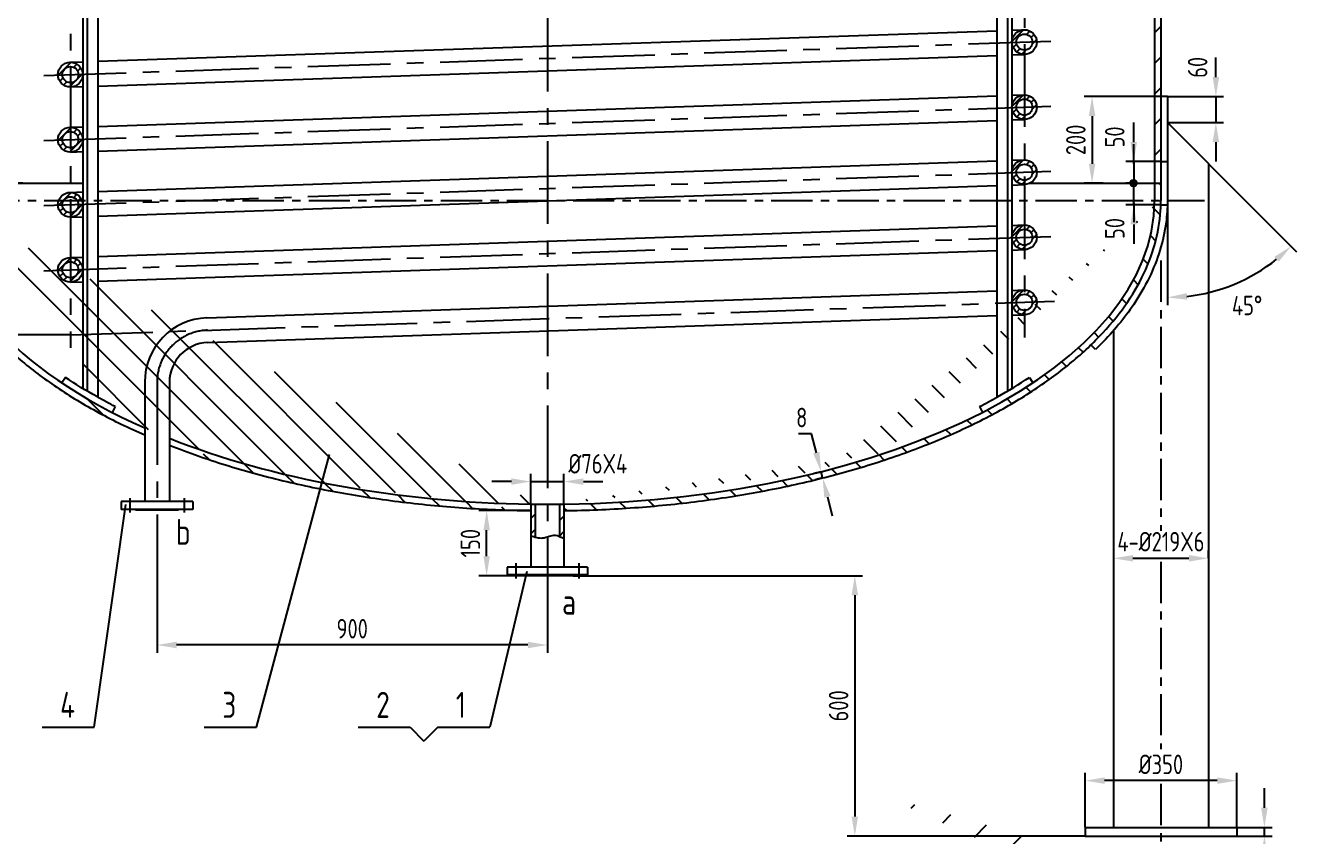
# Model space of a CAD drawing. Extents: x 104028 to 129789, y -4623 to 7992.
# Drawn here: x 113071 to 116049, y 967 to 2836 of the extents above; entities that cross this region are included whole.
import ezdxf

# ---------------------------------------------------------------- set-up
doc = ezdxf.new("R2010")
doc.units = 0
doc.header["$LTSCALE"] = 3
doc.header["$MEASUREMENT"] = 0
doc.linetypes.add('CENTER', pattern=[50.8, 31.75, -6.35, 6.35, -6.35])
doc.layers.get('0').update_dxf_attribs({"linetype": 'CONTINUOUS'})
doc.layers.get('DEFPOINTS').update_dxf_attribs({"linetype": 'CONTINUOUS'})
doc.layers.add('LAYERAXIS', color=1, linetype='CENTER')
doc.layers.add('MAINLINE', color=3, linetype='CONTINUOUS')
doc.styles.add('HZ', font='isocp.shx', dxfattribs={"width": 0.85, "bigfont": 'hztxt.shx'})
doc.dimstyles.new('C', dxfattribs={"dimtxt": 24, "dimasz": 24, "dimexe": 9.2, "dimexo": 0.1, "dimgap": 8, "dimtad": 1, "dimdec": 0, "dimdsep": 46, "dimtxsty": 'HZ', "dimcen": 0, "dimadec": 0, "dimazin": 0, "dimtfac": 1, "dimtdec": 4, "dimtmove": 2, "dimatfit": 3, "dimfxl": 0, "dimtolj": 1, "dimtzin": 0, "dimarcsym": 0})
doc.dimstyles.new('DWX', dxfattribs={"dimscale": 0, "dimtxt": 45, "dimasz": 45, "dimexe": 18, "dimexo": 0.625, "dimgap": 15, "dimtad": 1, "dimdec": 0, "dimdsep": 46, "dimtxsty": 'HZ', "dimcen": 0, "dimadec": 0, "dimazin": 0, "dimtfac": 1, "dimtdec": 0, "dimtmove": 2, "dimatfit": 3, "dimfxl": 0, "dimtolj": 1, "dimtzin": 0, "dimarcsym": 0})
pattern_1 = [(45, (-5.232, -1294.904), (-8.8388348, 8.8388348), [])]
pattern_2 = [(45, (-5.232, -1144.904), (-8.8388348, 8.8388348), [])]
pattern_3 = [(45, (-5.232, -994.904), (-8.8388348, 8.8388348), [])]
pattern_4 = [(45, (-5.232, -844.904), (-8.8388348, 8.8388348), [])]

# ---------------------------------------------------------------- blocks, each defined once
blk = doc.blocks.new('*D20')
at = {"color": 0, "lineweight": -2}
for p, q in [((114235.6, 1733.6), (114235.6, 1802.9)), ((114311.6, 1733.6), (114311.6, 1802.9)), ((114190.6, 1784.9), (114145.6, 1784.9)), ((114235.6, 1784.9), (114311.6, 1784.9)), ((114356.6, 1784.9), (114401.6, 1784.9))]:
    blk.add_line(p, q, dxfattribs=at)
at = {"color": 0}
for points in [[(114190.6, 1792.4), (114190.6, 1777.4), (114235.6, 1784.9)], [(114356.6, 1792.4), (114356.6, 1777.4), (114311.6, 1784.9)]]:
    blk.add_solid(points, dxfattribs=at)
at = {"layer": 'DEFPOINTS', "color": 0}
for p in [(114311.6, 1784.9), (114235.6, 1732.9), (114311.6, 1732.9)]:
    blk.add_point(p, dxfattribs=at)
at = {"color": 0, "insert": (114390, 1826), "char_height": 45, "attachment_point": 5, "style": 'HZ'}
blk.add_mtext('\\A1;%%C76X4', dxfattribs=at)
blk = doc.blocks.new('*D21')
at = {"color": 0, "lineweight": -2}
for p, q in [((114235, 1717.9), (114115.6, 1717.9)), ((114133.6, 1612.9), (114133.6, 1672.9)), ((114214, 1567.9), (114115.6, 1567.9))]:
    blk.add_line(p, q, dxfattribs=at)
at = {"color": 0}
for points in [[(114126.1, 1672.9), (114141.1, 1672.9), (114133.6, 1717.9)], [(114126.1, 1612.9), (114141.1, 1612.9), (114133.6, 1567.9)]]:
    blk.add_solid(points, dxfattribs=at)
at = {"layer": 'DEFPOINTS', "color": 0}
for p in [(114133.6, 1717.9), (114235.6, 1717.9), (114214.6, 1567.9)]:
    blk.add_point(p, dxfattribs=at)
at = {"color": 0, "insert": (114096.1, 1642.9), "char_height": 45, "attachment_point": 5, "rotation": 90, "style": 'HZ'}
blk.add_mtext('\\A1;150', dxfattribs=at)
blk = doc.blocks.new('*D22')
at = {"color": 0, "lineweight": -2}
for p, q in [((114333.2, 1567.9), (115000.7, 1567.9)), ((114982.7, 1522.9), (114982.7, 1012.8)), ((115513, 967.8), (114964.7, 967.8))]:
    blk.add_line(p, q, dxfattribs=at)
at = {"color": 0}
for points in [[(114975.2, 1522.9), (114990.2, 1522.9), (114982.7, 1567.9)], [(114975.2, 1012.8), (114990.2, 1012.8), (114982.7, 967.8)]]:
    blk.add_solid(points, dxfattribs=at)
at = {"layer": 'DEFPOINTS', "color": 0}
for p in [(114332.6, 1567.9), (114982.7, 967.8), (115513.6, 967.8)]:
    blk.add_point(p, dxfattribs=at)
at = {"color": 0, "insert": (114945.2, 1267.9), "char_height": 45, "attachment_point": 5, "rotation": 90, "style": 'HZ'}
blk.add_mtext('\\A1;600', dxfattribs=at)
blk = doc.blocks.new('*D23')
at = {"color": 0, "lineweight": -2}
for p, q in [((115624.1, 1608.1), (115753.1, 1608.1)), ((115798.1, 1608.8), (115798.1, 1626.1)), ((115579.1, 1607.5), (115579.1, 1590.1))]:
    blk.add_line(p, q, dxfattribs=at)
at = {"color": 0}
for points in [[(115624.1, 1615.6), (115624.1, 1600.6), (115579.1, 1608.1)], [(115753.1, 1615.6), (115753.1, 1600.6), (115798.1, 1608.1)]]:
    blk.add_solid(points, dxfattribs=at)
at = {"layer": 'DEFPOINTS', "color": 0}
for p in [(115579.1, 1608.1), (115798.1, 1608.1), (115798.1, 1608.1)]:
    blk.add_point(p, dxfattribs=at)
at = {"color": 0, "insert": (115688.6, 1646.4), "char_height": 45, "attachment_point": 5, "style": 'HZ'}
blk.add_mtext('\\A1;4-%%C219X6', dxfattribs=at)
blk = doc.blocks.new('*D24')
at = {"color": 0, "lineweight": -2}
for p, q in [((115927.1, 1032.8), (115927.1, 1077.8)), ((115864.2, 987.8), (115945.1, 987.8)), ((115927.1, 967.8), (115927.1, 987.8)), ((115864.2, 967.8), (115945.1, 967.8)), ((115927.1, 922.8), (115927.1, 877.8))]:
    blk.add_line(p, q, dxfattribs=at)
at = {"color": 0}
for points in [[(115919.6, 1032.8), (115934.6, 1032.8), (115927.1, 987.8)], [(115919.6, 922.8), (115934.6, 922.8), (115927.1, 967.8)]]:
    blk.add_solid(points, dxfattribs=at)
at = {"layer": 'DEFPOINTS', "color": 0}
for p in [(115863.6, 987.8), (115927.1, 987.8), (115863.6, 967.8)]:
    blk.add_point(p, dxfattribs=at)
at = {"color": 0, "insert": (115879, 914.6), "char_height": 45, "attachment_point": 5, "rotation": 90, "style": 'HZ'}
blk.add_mtext('\\A1;20', dxfattribs=at)
blk = doc.blocks.new('*D26')
at = {"color": 0, "lineweight": -2}
for p, q in [((115513.6, 988.4), (115513.6, 1113.5)), ((115863.6, 988.4), (115863.6, 1113.5)), ((115818.6, 1095.5), (115558.6, 1095.5))]:
    blk.add_line(p, q, dxfattribs=at)
at = {"color": 0}
for points in [[(115558.6, 1103), (115558.6, 1088), (115513.6, 1095.5)], [(115818.6, 1103), (115818.6, 1088), (115863.6, 1095.5)]]:
    blk.add_solid(points, dxfattribs=at)
at = {"layer": 'DEFPOINTS', "color": 0}
for p in [(115513.6, 1095.5), (115513.6, 987.8), (115863.6, 987.8)]:
    blk.add_point(p, dxfattribs=at)
at = {"color": 0, "insert": (115688.6, 1133), "char_height": 45, "attachment_point": 5, "style": 'HZ'}
blk.add_mtext('\\A1;%%C350', dxfattribs=at)
blk = doc.blocks.new('*D27')
at = {"color": 0, "lineweight": -2}
for p, q in [((113373.6, 1699.3), (113373.6, 1390.2)), ((114273.6, 1526.7), (114273.6, 1390.2)), ((114228.6, 1408.2), (113418.6, 1408.2))]:
    blk.add_line(p, q, dxfattribs=at)
at = {"color": 0}
for points in [[(113418.6, 1415.7), (113418.6, 1400.7), (113373.6, 1408.2)], [(114228.6, 1415.7), (114228.6, 1400.7), (114273.6, 1408.2)]]:
    blk.add_solid(points, dxfattribs=at)
at = {"layer": 'DEFPOINTS', "color": 0}
for p in [(113373.6, 1699.9), (114273.6, 1527.3), (113373.6, 1408.2)]:
    blk.add_point(p, dxfattribs=at)
at = {"color": 0, "insert": (113823.6, 1445.7), "char_height": 45, "attachment_point": 5, "style": 'HZ'}
blk.add_mtext('\\A1;900', dxfattribs=at)
blk = doc.blocks.new('*D28')
at = {"color": 0, "lineweight": -2}
for p, q in [((113064.1, 2472.7), (113012.3, 2472.7)), ((113030.3, 2168.2), (113030.3, 2427.7)), ((113173, 2123.2), (113012.3, 2123.2))]:
    blk.add_line(p, q, dxfattribs=at)
at = {"color": 0}
for points in [[(113022.8, 2427.7), (113037.8, 2427.7), (113030.3, 2472.7)], [(113022.8, 2168.2), (113037.8, 2168.2), (113030.3, 2123.2)]]:
    blk.add_solid(points, dxfattribs=at)
at = {"layer": 'DEFPOINTS', "color": 0}
for p in [(113030.3, 2472.7), (113064.8, 2472.7), (113173.6, 2123.2)]:
    blk.add_point(p, dxfattribs=at)
at = {"color": 0, "insert": (112992.8, 2297.9), "char_height": 45, "attachment_point": 5, "rotation": 90, "style": 'HZ'}
blk.add_mtext('\\A1;350', dxfattribs=at)
blk = doc.blocks.new('*D38')
at = {"color": 0, "lineweight": -2}
for p, q in [((115688, 2672.7), (115511.8, 2672.7)), ((115529.8, 2627.7), (115529.8, 2517.7)), ((115555, 2472.7), (115511.8, 2472.7))]:
    blk.add_line(p, q, dxfattribs=at)
at = {"color": 0}
for points in [[(115522.3, 2627.7), (115537.3, 2627.7), (115529.8, 2672.7)], [(115522.3, 2517.7), (115537.3, 2517.7), (115529.8, 2472.7)]]:
    blk.add_solid(points, dxfattribs=at)
at = {"layer": 'DEFPOINTS', "color": 0}
for p in [(115688.6, 2672.7), (115529.8, 2472.7), (115555.6, 2472.7)]:
    blk.add_point(p, dxfattribs=at)
at = {"color": 0, "insert": (115492.3, 2572.7), "char_height": 45, "attachment_point": 5, "rotation": 90, "style": 'HZ'}
blk.add_mtext('\\A1;200', dxfattribs=at)
blk = doc.blocks.new('*D39')
at = {"color": 0, "lineweight": -2}
for p, q in [((115815.2, 2717.7), (115815.2, 2762.7)), ((115704.2, 2672.7), (115833.2, 2672.7)), ((115815.2, 2672.7), (115815.2, 2612.7)), ((115704.2, 2612.7), (115833.2, 2612.7)), ((115815.2, 2567.7), (115815.2, 2522.7))]:
    blk.add_line(p, q, dxfattribs=at)
at = {"color": 0}
for points in [[(115807.7, 2717.7), (115822.7, 2717.7), (115815.2, 2672.7)], [(115807.7, 2567.7), (115822.7, 2567.7), (115815.2, 2612.7)]]:
    blk.add_solid(points, dxfattribs=at)
at = {"layer": 'DEFPOINTS', "color": 0}
for p in [(115703.6, 2672.7), (115703.6, 2612.7), (115815.2, 2612.7)]:
    blk.add_point(p, dxfattribs=at)
at = {"color": 0, "insert": (115773.1, 2739.9), "char_height": 45, "attachment_point": 5, "rotation": 90, "style": 'HZ'}
blk.add_mtext('\\A1;60', dxfattribs=at)
blk = doc.blocks.new('*D40')
at = {"color": 0, "lineweight": -2}
for p, q in [((115798.5, 2517.7), (116001.5, 2314.8)), ((115703.6, 2432), (115703.6, 2191.4))]:
    blk.add_line(p, q, dxfattribs=at)
blk.add_arc((115703.6, 2612.7), 403.3, 276.3966, 308.6034, dxfattribs=at)
at = {"color": 0}
for points in [[(115950.2, 2303.1), (115960.2, 2291.9), (115988.8, 2327.5)], [(115748.9, 2204.4), (115748.1, 2219.4), (115703.6, 2209.4)]]:
    blk.add_solid(points, dxfattribs=at)
at = {"layer": 'DEFPOINTS', "color": 0}
for p in [(115703.6, 2672.7), (115703.6, 2612.7), (115798.1, 2518.2), (115703.6, 2432.7), (115808, 2223.1)]:
    blk.add_point(p, dxfattribs=at)
at = {"color": 0, "insert": (115887.4, 2191), "char_height": 45, "attachment_point": 5, "rotation": 1, "style": 'HZ'}
blk.add_mtext('\\A1;45°', dxfattribs=at)
blk = doc.blocks.new('*D47')
at = {"color": 0, "lineweight": -2}
for p, q in [((114882.8, 1895.1), (114852.5, 1895.1)), ((114893.9, 1851.5), (114882.8, 1895.1)), ((114904.8, 1807.8), (114887.4, 1803.5)), ((114908.4, 1793.3), (114891.1, 1788.9)), ((114908.5, 1793.3), (114904.9, 1807.9)), ((114919.6, 1749.7), (114930.6, 1706.1))]:
    blk.add_line(p, q, dxfattribs=at)
at = {"color": 0}
for points in [[(114901.1, 1853.3), (114886.6, 1849.7), (114904.9, 1807.9)], [(114926.8, 1751.5), (114912.3, 1747.9), (114908.5, 1793.3)]]:
    blk.add_solid(points, dxfattribs=at)
at = {"layer": 'DEFPOINTS', "color": 0}
for p in [(114904.9, 1807.9), (114904.9, 1807.9), (114908.5, 1793.3)]:
    blk.add_point(p, dxfattribs=at)
at = {"color": 0, "insert": (114860.2, 1932.6), "char_height": 45, "attachment_point": 5, "style": 'HZ'}
blk.add_mtext('\\A1;8', dxfattribs=at)
blk = doc.blocks.new('*D53')
at = {"color": 0, "lineweight": -2}
for p, q in [((113415.9, 6867.5), (112333.6, 6867.5)), ((112351.6, 6822.5), (112351.6, 1012.8)), ((112493.9, 967.8), (112333.6, 967.8))]:
    blk.add_line(p, q, dxfattribs=at)
at = {"color": 0}
for points in [[(112344.1, 6822.5), (112359.1, 6822.5), (112351.6, 6867.5)], [(112344.1, 1012.8), (112359.1, 1012.8), (112351.6, 967.8)]]:
    blk.add_solid(points, dxfattribs=at)
at = {"layer": 'DEFPOINTS', "color": 0}
for p in [(113416.6, 6867.5), (112351.6, 967.8), (112494.5, 967.8)]:
    blk.add_point(p, dxfattribs=at)
at = {"color": 0, "insert": (112314.1, 3917.7), "char_height": 45, "attachment_point": 5, "rotation": 90, "style": 'HZ'}
blk.add_mtext('\\A1;～5900', dxfattribs=at)

msp = doc.modelspace()

# ---------------------------------------------------------------- hatches: boundary and pattern name
h = msp.add_hatch()
h.set_pattern_fill('LINE', color=256, scale=400, angle=45, style=0)
h.paths.add_polyline_path([(115688.6, 5769.7), (115673.6, 5769.7), (115673.6, 2522.7), (115688.6, 2522.7)])
h = msp.add_hatch()
h.set_pattern_fill('LINE', color=256, scale=100, angle=45, style=0)
h.set_pattern_definition(pattern_4)
h.paths.add_polyline_path([(115373.6, 2816.7), (115373.6, 2826.7, 0.414214), (115345.1, 2798.2, 0.00852), (115345.1, 2797.2), (115355.1, 2797.5, -0.00852), (115355.1, 2798.2, -0.414214)])
h.paths.add_polyline_path([(115373.6, 2826.7), (115373.6, 2816.7, -0.404267), (115392.1, 2798.8), (115402.1, 2799.1, 0.404267)])
h.paths.add_polyline_path([(115402.1, 2798.2, 0.00852), (115402.1, 2799.1), (115392.1, 2798.8, -0.00852), (115392.1, 2798.2, -0.414214), (115373.6, 2779.7), (115373.6, 2769.7, 0.414214)])
h.paths.add_polyline_path([(115355.1, 2797.5), (115345.1, 2797.2, 0.404267), (115373.6, 2769.7), (115373.6, 2779.7, -0.404267)])
h = msp.add_hatch()
h.set_pattern_fill('LINE', color=256, scale=100, angle=45, style=0)
h.set_pattern_definition(pattern_4)
h.paths.add_polyline_path([(113173.6, 2751.7, 0.414214), (113145.1, 2723.2, 0.00852), (113145.1, 2722.2), (113155.1, 2722.5, -0.00852), (113155.1, 2723.2, -0.414214), (113173.6, 2741.7)])
h.paths.add_polyline_path([(113173.6, 2751.7), (113173.6, 2741.7, -0.404267), (113192.1, 2723.8), (113202.1, 2724.1, 0.404267)])
h.paths.add_polyline_path([(113202.1, 2723.2, 0.00852), (113202.1, 2724.1), (113192.1, 2723.8, -0.00852), (113192.1, 2723.2, -0.414214), (113173.6, 2704.7), (113173.6, 2694.7, 0.414214)])
h.paths.add_polyline_path([(113173.6, 2704.7, -0.404267), (113155.1, 2722.5), (113145.1, 2722.2, 0.404267), (113173.6, 2694.7)])
h = msp.add_hatch()
h.set_pattern_fill('LINE', color=256, scale=100, angle=45, style=0)
h.set_pattern_definition(pattern_3)
h.paths.add_polyline_path([(115373.6, 2666.7), (115373.6, 2676.7, 0.414214), (115345.1, 2648.2, 0.00852), (115345.1, 2647.2), (115355.1, 2647.5, -0.00852), (115355.1, 2648.2, -0.414214)])
h.paths.add_polyline_path([(115373.6, 2676.7), (115373.6, 2666.7, -0.404267), (115392.1, 2648.8), (115402.1, 2649.1, 0.404267)])
h.paths.add_polyline_path([(115402.1, 2648.2, 0.00852), (115402.1, 2649.1), (115392.1, 2648.8, -0.00852), (115392.1, 2648.2, -0.414214), (115373.6, 2629.7), (115373.6, 2619.7, 0.414214)])
h.paths.add_polyline_path([(115355.1, 2647.5), (115345.1, 2647.2, 0.404267), (115373.6, 2619.7), (115373.6, 2629.7, -0.404267)])
h = msp.add_hatch()
h.set_pattern_fill('LINE', color=256, scale=100, angle=45, style=0)
h.set_pattern_definition(pattern_3)
h.paths.add_polyline_path([(113173.6, 2601.7, 0.414214), (113145.1, 2573.2, 0.00852), (113145.1, 2572.2), (113155.1, 2572.5, -0.00852), (113155.1, 2573.2, -0.414214), (113173.6, 2591.7)])
h.paths.add_polyline_path([(113173.6, 2601.7), (113173.6, 2591.7, -0.404267), (113192.1, 2573.8), (113202.1, 2574.1, 0.404267)])
h.paths.add_polyline_path([(113202.1, 2573.2, 0.00852), (113202.1, 2574.1), (113192.1, 2573.8, -0.00852), (113192.1, 2573.2, -0.414214), (113173.6, 2554.7), (113173.6, 2544.7, 0.414214)])
h.paths.add_polyline_path([(113173.6, 2554.7, -0.404267), (113155.1, 2572.5), (113145.1, 2572.2, 0.404267), (113173.6, 2544.7)])
h = msp.add_hatch()
h.set_pattern_fill('LINE', color=256, scale=100, angle=45, style=0)
h.set_pattern_definition(pattern_2)
h.paths.add_polyline_path([(115373.6, 2516.7), (115373.6, 2526.7, 0.414214), (115345.1, 2498.2, 0.00852), (115345.1, 2497.2), (115355.1, 2497.5, -0.00852), (115355.1, 2498.2, -0.414214)])
h.paths.add_polyline_path([(115373.6, 2526.7), (115373.6, 2516.7, -0.404267), (115392.1, 2498.8), (115402.1, 2499.1, 0.404267)])
h.paths.add_polyline_path([(115402.1, 2498.2, 0.00852), (115402.1, 2499.1), (115392.1, 2498.8, -0.00852), (115392.1, 2498.2, -0.414214), (115373.6, 2479.7), (115373.6, 2469.7, 0.414214)])
h.paths.add_polyline_path([(115355.1, 2497.5), (115345.1, 2497.2, 0.404267), (115373.6, 2469.7), (115373.6, 2479.7, -0.404267)])
h = msp.add_hatch()
h.set_pattern_fill('LINE', color=256, scale=400, angle=135, style=0)
h.paths.add_polyline_path([(115688.6, 2472.7), (115673.6, 2472.7), (115673.6, 2432.7), (115688.6, 2432.7)])
edge = h.paths.add_edge_path()
edge.add_spline(control_points=[(115687.1, 2399.5), (115687.4, 2402.9), (115687.7, 2406.2), (115688.1, 2414), (115688.3, 2418.3), (115688.5, 2422.7)], knot_values=[3.096119, 3.096119, 3.096119, 3.096119, 3.110012, 3.110012, 3.127893, 3.127893, 3.127893, 3.127893], degree=3, periodic=0)
edge.add_line((115688.5, 2422.7), (115673.5, 2422.7))
edge.add_ellipse((114273.6, 2432.7), major_axis=(-1400, 0), ratio=0.5, start_angle=143.1177, end_angle=179.1815, ccw=False)
edge.add_ellipse((114273.6, 2432.7), major_axis=(-1400, 0), ratio=0.5, start_angle=135.7813, end_angle=143.1177, ccw=False)
edge.add_ellipse((114273.6, 2432.7), major_axis=(-1400, 0), ratio=0.5, start_angle=91.5554, end_angle=135.7813, ccw=False)
edge.add_line((114311.6, 1732.9), (114311.6, 1717.9))
edge.add_spline(control_points=[(114311.6, 1717.9), (114315.6, 1718), (114319.7, 1718), (114373.5, 1719), (114423.3, 1721.2), (114472.6, 1724.7)], knot_values=[1.597798, 1.597798, 1.597798, 1.597798, 1.606406, 1.606406, 1.712668, 1.712668, 1.712668, 1.712668], degree=3, periodic=0)
edge.add_spline(control_points=[(114472.6, 1724.7), (114473.1, 1724.8), (114473.7, 1724.8), (114518.5, 1728), (114562.5, 1732.3), (114606, 1737.6)], knot_values=[1.712668, 1.712668, 1.712668, 1.712668, 1.713806, 1.713806, 1.809169, 1.809169, 1.809169, 1.809169], degree=3, periodic=0)
edge.add_spline(control_points=[(114606, 1737.6), (114611.5, 1738.2), (114616.9, 1738.9), (114671.3, 1745.9), (114719.4, 1753.4), (114772.3, 1763.3), (114777.9, 1764.4), (114783.5, 1765.5)], knot_values=[1.809169, 1.809169, 1.809169, 1.809169, 1.821207, 1.821207, 1.928607, 1.928607, 1.94137, 1.94137, 1.94137, 1.94137], degree=3, periodic=0)
edge.add_spline(control_points=[(114783.5, 1765.5), (114824.9, 1773.5), (114865.6, 1782.5), (114906.5, 1792.8), (114907.7, 1793.1), (114908.9, 1793.4)], knot_values=[1.94137, 1.94137, 1.94137, 1.94137, 2.036008, 2.036008, 2.038899, 2.038899, 2.038899, 2.038899], degree=3, periodic=0)
edge.add_spline(control_points=[(114908.9, 1793.4), (114950.9, 1804), (114991.7, 1815.7), (115031.3, 1828.3)], knot_values=[2.038899, 2.038899, 2.038899, 2.038899, 2.138845, 2.138845, 2.138845, 2.138845], degree=3, periodic=0)
edge.add_spline(control_points=[(115031.3, 1828.3), (115033.2, 1828.9), (115035, 1829.5), (115073.1, 1841.8), (115108.4, 1854.3), (115142.4, 1867.7)], knot_values=[2.138845, 2.138845, 2.138845, 2.138845, 2.143408, 2.143408, 2.235337, 2.235337, 2.235337, 2.235337], degree=3, periodic=0)
edge.add_spline(control_points=[(115142.4, 1867.7), (115148.2, 1869.9), (115153.9, 1872.2), (115178.3, 1882), (115196.6, 1889.9), (115214.6, 1897.9)], knot_values=[2.235337, 2.235337, 2.235337, 2.235337, 2.250809, 2.250809, 2.301952, 2.301952, 2.301952, 2.301952], degree=3, periodic=0)
edge.add_spline(control_points=[(115214.6, 1897.9), (115234.3, 1906.8), (115253.5, 1915.9), (115307.8, 1943.1), (115341.5, 1962), (115373.2, 1981.7)], knot_values=[2.301952, 2.301952, 2.301952, 2.301952, 2.358209, 2.358209, 2.465056, 2.465056, 2.465056, 2.465056], degree=3, periodic=0)
edge.add_spline(control_points=[(115373.2, 1981.7), (115373.3, 1981.8), (115373.5, 1981.9), (115393.2, 1994.1), (115411.9, 2006.7), (115429.8, 2019.5)], knot_values=[2.465056, 2.465056, 2.465056, 2.465056, 2.465609, 2.465609, 2.531607, 2.531607, 2.531607, 2.531607], degree=3, periodic=0)
edge.add_spline(control_points=[(115429.8, 2019.5), (115441.1, 2027.5), (115452, 2035.7), (115470.5, 2050.2), (115478.2, 2056.4), (115485.8, 2062.8)], knot_values=[2.531607, 2.531607, 2.531607, 2.531607, 2.57301, 2.57301, 2.604048, 2.604048, 2.604048, 2.604048], degree=3, periodic=0)
edge.add_spline(control_points=[(115485.8, 2062.8), (115500.3, 2074.9), (115514.2, 2087.4), (115527.2, 2100)], knot_values=[2.604048, 2.604048, 2.604048, 2.604048, 2.663807, 2.663807, 2.663807, 2.663807], degree=3, periodic=0)
edge.add_spline(control_points=[(115527.2, 2100), (115530.9, 2103.5), (115534.5, 2107), (115545.2, 2117.9), (115552.2, 2125.3), (115559, 2132.7)], knot_values=[2.663807, 2.663807, 2.663807, 2.663807, 2.68041, 2.68041, 2.714611, 2.714611, 2.714611, 2.714611], degree=3, periodic=0)
edge.add_spline(control_points=[(115559, 2132.7), (115568.6, 2143.2), (115577.6, 2153.8), (115586.2, 2164.5)], knot_values=[2.714611, 2.714611, 2.714611, 2.714611, 2.762922, 2.762922, 2.762922, 2.762922], degree=3, periodic=0)
edge.add_spline(control_points=[(115586.2, 2164.5), (115590.6, 2170.1), (115594.8, 2175.6), (115604.4, 2188.7), (115609.7, 2196.2), (115614.7, 2203.7)], knot_values=[2.762922, 2.762922, 2.762922, 2.762922, 2.787811, 2.787811, 2.820873, 2.820873, 2.820873, 2.820873], degree=3, periodic=0)
edge.add_spline(control_points=[(115614.7, 2203.7), (115622, 2214.7), (115628.8, 2225.8), (115635.1, 2237)], knot_values=[2.820873, 2.820873, 2.820873, 2.820873, 2.869154, 2.869154, 2.869154, 2.869154], degree=3, periodic=0)
edge.add_spline(control_points=[(115635.1, 2237), (115638.4, 2243), (115641.7, 2249.1), (115646.8, 2259.3), (115648.7, 2263.4), (115650.7, 2267.4)], knot_values=[2.869154, 2.869154, 2.869154, 2.869154, 2.895211, 2.895211, 2.912618, 2.912618, 2.912618, 2.912618], degree=3, periodic=0)
edge.add_spline(control_points=[(115650.7, 2267.4), (115655.2, 2277.1), (115659.3, 2286.9), (115663, 2296.7)], knot_values=[2.912618, 2.912618, 2.912618, 2.912618, 2.953861, 2.953861, 2.953861, 2.953861], degree=3, periodic=0)
edge.add_spline(control_points=[(115663, 2296.7), (115666.3, 2305.3), (115669.2, 2313.9), (115671.9, 2322.5)], knot_values=[2.953861, 2.953861, 2.953861, 2.953861, 2.989867, 2.989867, 2.989867, 2.989867], degree=3, periodic=0)
edge.add_spline(control_points=[(115671.9, 2322.5), (115672.8, 2325.5), (115673.7, 2328.6), (115675.6, 2335.6), (115676.7, 2339.5), (115677.6, 2343.4)], knot_values=[2.989867, 2.989867, 2.989867, 2.989867, 3.002612, 3.002612, 3.018874, 3.018874, 3.018874, 3.018874], degree=3, periodic=0)
edge.add_spline(control_points=[(115677.6, 2343.4), (115680.5, 2355), (115682.8, 2366.7), (115684.6, 2378.4)], knot_values=[3.018874, 3.018874, 3.018874, 3.018874, 3.06713, 3.06713, 3.06713, 3.06713], degree=3, periodic=0)
edge.add_spline(control_points=[(115684.6, 2378.4), (115685.6, 2385.4), (115686.4, 2392.4), (115687.1, 2399.5)], knot_values=[3.06713, 3.06713, 3.06713, 3.06713, 3.096119, 3.096119, 3.096119, 3.096119], degree=3, periodic=0)
h = msp.add_hatch(color=256)
h.paths.add_polyline_path([(115625.8, 2480.1, 0.438866), (115617.6, 2472.7), (115625.1, 2472.7), (115625.8, 2472.7)])
h.paths.add_polyline_path([(115625.8, 2480.1), (115625.8, 2472.7), (115627.2, 2472.7), (115632.6, 2472.7, 0.389983)])
h.paths.add_polyline_path([(115632.6, 2472.7), (115625.8, 2472.7), (115625.8, 2465.2, 0.389983)])
h.paths.add_polyline_path([(115625.8, 2472.7), (115617.6, 2472.7, 0.438866), (115625.8, 2465.2)])
h = msp.add_hatch()
h.set_pattern_fill('LINE', color=256, scale=100, angle=45, style=0)
h.set_pattern_definition(pattern_2)
h.paths.add_polyline_path([(113173.6, 2451.7, 0.414214), (113145.1, 2423.2, 0.00852), (113145.1, 2422.2), (113155.1, 2422.5, -0.00852), (113155.1, 2423.2, -0.414214), (113173.6, 2441.7)])
h.paths.add_polyline_path([(113173.6, 2451.7), (113173.6, 2441.7, -0.404267), (113192.1, 2423.8), (113202.1, 2424.1, 0.404267)])
h.paths.add_polyline_path([(113202.1, 2423.2, 0.00852), (113202.1, 2424.1), (113192.1, 2423.8, -0.00852), (113192.1, 2423.2, -0.414214), (113173.6, 2404.7), (113173.6, 2394.7, 0.414214)])
h.paths.add_polyline_path([(113173.6, 2404.7, -0.404267), (113155.1, 2422.5), (113145.1, 2422.2, 0.404267), (113173.6, 2394.7)])
h = msp.add_hatch()
h.set_pattern_fill('LINE', color=256, scale=400, angle=135, style=0)
edge = h.paths.add_edge_path()
edge.add_spline(control_points=[(113402.1, 1868.7), (113423.6, 1860.2), (113445.6, 1852.1), (113509.5, 1829.8), (113552.5, 1816.5), (113641, 1792.2), (113686.5, 1781.3), (113779.7, 1761.9), (113827.3, 1753.5), (113924, 1739.3), (113973.1, 1733.4), (114072.3, 1724.4), (114122.4, 1721.3), (114193.6, 1718.7), (114214.6, 1718.2), (114235.6, 1717.9)], knot_values=[0.903868, 0.903868, 0.903868, 0.903868, 0.962003, 0.962003, 1.069404, 1.069404, 1.176804, 1.176804, 1.284205, 1.284205, 1.391605, 1.391605, 1.499005, 1.499005, 1.543795, 1.543795, 1.543795, 1.543795], degree=3, periodic=0)
edge.add_ellipse((114273.6, 2432.7), major_axis=(-1400, 0), ratio=0.5, start_angle=51.5011, end_angle=88.4446)
edge.add_spline(control_points=[(112858.6, 2432.7), (112858.6, 2415.6), (112859.8, 2398.6), (112864.6, 2364.6), (112868.1, 2347.6), (112877.6, 2314), (112883.6, 2297.3), (112901.4, 2255.3), (112915, 2230.3), (112947.2, 2181.3), (112965.9, 2157.3), (113008.2, 2110.6), (113031.8, 2087.9), (113083.6, 2043.9), (113111.8, 2022.7), (113172.5, 1981.9), (113205, 1962.4), (113272.9, 1925.7), (113308.2, 1908.6), (113345.1, 1892.4)], knot_values=[0, 0, 0, 0, 0.070067, 0.070067, 0.140133, 0.140133, 0.2102, 0.2102, 0.317601, 0.317601, 0.425001, 0.425001, 0.532401, 0.532401, 0.639802, 0.639802, 0.747202, 0.747202, 0.85142, 0.85142, 0.85142, 0.85142], degree=3, periodic=0)
edge.add_ellipse((114273.6, 2432.7), major_axis=(-1400, 0), ratio=0.5, start_angle=0, end_angle=48.4545)
h = msp.add_hatch()
h.set_pattern_fill('LINE', color=256, scale=100, angle=45, style=0)
h.set_pattern_definition(pattern_1)
h.paths.add_polyline_path([(115373.6, 2366.7), (115373.6, 2376.7, 0.414214), (115345.1, 2348.2, 0.00852), (115345.1, 2347.2), (115355.1, 2347.5, -0.00852), (115355.1, 2348.2, -0.414214)])
h.paths.add_polyline_path([(115373.6, 2376.7), (115373.6, 2366.7, -0.404267), (115392.1, 2348.8), (115402.1, 2349.1, 0.404267)])
h.paths.add_polyline_path([(115402.1, 2348.2, 0.00852), (115402.1, 2349.1), (115392.1, 2348.8, -0.00852), (115392.1, 2348.2, -0.414214), (115373.6, 2329.7), (115373.6, 2319.7, 0.414214)])
h.paths.add_polyline_path([(115355.1, 2347.5), (115345.1, 2347.2, 0.404267), (115373.6, 2319.7), (115373.6, 2329.7, -0.404267)])
h = msp.add_hatch()
h.set_pattern_fill('LINE', color=256, scale=100, angle=45, style=0)
h.set_pattern_definition(pattern_1)
h.paths.add_polyline_path([(113173.6, 2301.7, 0.414214), (113145.1, 2273.2, 0.00852), (113145.1, 2272.2), (113155.1, 2272.5, -0.00852), (113155.1, 2273.2, -0.414214), (113173.6, 2291.7)])
h.paths.add_polyline_path([(113173.6, 2301.7), (113173.6, 2291.7, -0.404267), (113192.1, 2273.8), (113202.1, 2274.1, 0.404267)])
h.paths.add_polyline_path([(113202.1, 2273.2, 0.00852), (113202.1, 2274.1), (113192.1, 2273.8, -0.00852), (113192.1, 2273.2, -0.414214), (113173.6, 2254.7), (113173.6, 2244.7, 0.414214)])
h.paths.add_polyline_path([(113173.6, 2254.7, -0.404267), (113155.1, 2272.5), (113145.1, 2272.2, 0.404267), (113173.6, 2244.7)])
h = msp.add_hatch()
h.set_pattern_fill('LINE', color=256, scale=100, angle=45, style=0)
h.set_pattern_definition([(45, (-5.232, -1444.904), (-8.8388348, 8.8388348), [])])
h.paths.add_polyline_path([(115373.6, 2216.7), (115373.6, 2226.7, 0.414214), (115345.1, 2198.2, 0.00852), (115345.1, 2197.2), (115355.1, 2197.5, -0.00852), (115355.1, 2198.2, -0.414214)])
h.paths.add_polyline_path([(115373.6, 2226.7), (115373.6, 2216.7, -0.404267), (115392.1, 2198.8), (115402.1, 2199.1, 0.404267)])
h.paths.add_polyline_path([(115402.1, 2198.2, 0.00852), (115402.1, 2199.1), (115392.1, 2198.8, -0.00852), (115392.1, 2198.2, -0.414214), (115373.6, 2179.7), (115373.6, 2169.7, 0.414214)])
h.paths.add_polyline_path([(115355.1, 2197.5), (115345.1, 2197.2, 0.404267), (115373.6, 2169.7), (115373.6, 2179.7, -0.404267)])
h = msp.add_hatch()
h.set_pattern_fill('LINE', color=256, scale=200, angle=45, style=0)
edge = h.paths.add_edge_path()
edge.add_line((114245.6, 1732.9), (114235.6, 1732.9))
edge.add_line((114235.6, 1732.9), (114235.6, 1660.4))
edge.add_spline(control_points=[(114235.6, 1660.4), (114237.2, 1659.8), (114238.9, 1659.2), (114240.5, 1658.7)], knot_values=[0, 0, 0, 0, 5.02791, 5.02791, 5.02791, 5.02791], degree=3, periodic=0)
edge.add_spline(control_points=[(114240.5, 1658.7), (114242.2, 1658.1), (114243.9, 1657.5), (114245.6, 1657)], knot_values=[5.02791, 5.02791, 5.02791, 5.02791, 10.240505, 10.240505, 10.240505, 10.240505], degree=3, periodic=0)
edge.add_line((114245.6, 1657), (114245.6, 1732.9))
edge = h.paths.add_edge_path()
edge.add_line((114311.6, 1732.9), (114301.6, 1732.9))
edge.add_line((114301.6, 1732.9), (114301.6, 1658.8))
edge.add_spline(control_points=[(114301.6, 1658.8), (114303.4, 1658), (114305.1, 1657), (114306.9, 1656)], knot_values=[67.990141, 67.990141, 67.990141, 67.990141, 73.738617, 73.738617, 73.738617, 73.738617], degree=3, periodic=0)
edge.add_spline(control_points=[(114306.9, 1656), (114308.4, 1655.1), (114310, 1654.2), (114311.6, 1653.2)], knot_values=[73.738617, 73.738617, 73.738617, 73.738617, 78.950748, 78.950748, 78.950748, 78.950748], degree=3, periodic=0)
edge.add_line((114311.6, 1653.2), (114311.6, 1732.9))
h = msp.add_hatch()
h.set_pattern_fill('LINE', color=256, scale=600, angle=45, style=0)
h.set_pattern_definition([(45, (-246936.62, -11954.345), (-53.033009, 53.033009), [])])
edge = h.paths.add_edge_path()
edge.add_spline(control_points=[(116664.2, 383.6), (116620, 417), (116573.9, 449.9), (116435, 543.2), (116337.6, 601.8), (116214.2, 668.4), (116194, 679.1), (116173.5, 689.7)], knot_values=[3.724979, 3.724979, 3.724979, 3.724979, 3.781395, 3.781395, 3.888795, 3.888795, 3.909572, 3.909572, 3.909572, 3.909572], degree=3, periodic=0)
edge.add_spline(control_points=[(116173.5, 689.7), (116164.2, 677.6), (116154.9, 665.5), (116145.6, 653.5)], knot_values=[629.456629, 629.456629, 629.456629, 629.456629, 642.242836, 642.242836, 642.242836, 642.242836], degree=3, periodic=0)
edge.add_ellipse((113131.7, -809.1), major_axis=(-4200, 0), ratio=0.5, start_angle=212.7466, end_angle=224.1436, ccw=False)
edge.add_line((116664.2, 326.8), (116664.2, 383.6))
edge = h.paths.add_edge_path()
edge.add_spline(control_points=[(117129.2, -84.4), (117088.1, -26.2), (117042.1, 31), (116933.4, 151.1), (116869.2, 213.6), (116799.2, 274.3)], knot_values=[3.480793, 3.480793, 3.480793, 3.480793, 3.566594, 3.566594, 3.664848, 3.664848, 3.664848, 3.664848], degree=3, periodic=0)
edge.add_line((116799.2, 274.3), (116799.2, 214.3))
edge.add_ellipse((113131.7, -809.1), major_axis=(-4200, 0), ratio=0.5, start_angle=198.9408, end_angle=209.1657, ccw=False)
edge.add_spline(control_points=[(117104.3, -127.5), (117112.6, -113.2), (117120.9, -98.8), (117129.2, -84.4)], knot_values=[0, 0, 0, 0, 14.118691, 14.118691, 14.118691, 14.118691], degree=3, periodic=0)

# ---------------------------------------------------------------- linework, layer by layer
for p, q in [((115625.8, 2567.7), (115625.8, 2612.7)), ((115625.8, 2517.7), (115625.8, 2562.7)), ((115688, 2522.7), (115607.8, 2522.7)), ((115625.8, 2522.7), (115625.8, 2472.7)), ((115627.2, 2472.7), (115607.8, 2472.7)), ((115625.1, 2472.7), (115607.8, 2472.7)), ((115625.8, 2422.7), (115625.8, 2472.7)), ((115687.8, 2422.7), (115607.8, 2422.7)), ((115625.8, 2427.7), (115625.8, 2382.7)), ((115625.8, 2377.7), (115625.8, 2332.7)), ((113602.5, 1218.6), (113771.1, 1847.6)), ((113228.3, 1218.6), (113301.7, 1732.4)), ((114226.4, 1577.9), (114141, 1218.6)), ((113108.3, 1218.6), (113228.3, 1218.6)), ((113482.5, 1218.6), (113602.5, 1218.6)), ((113837.3, 1218.6), (113957.3, 1218.6)), ((113957.3, 1218.6), (113989.1, 1186.8)), ((114021, 1218.6), (113989.1, 1186.8)), ((114021, 1218.6), (114141, 1218.6))]:
    msp.add_line(p, q)
msp.add_circle((115625.1, 2472.7), 7.5)
msp.add_spline([(114235.6, 1660.4), (114262.6, 1654.9), (114292.2, 1661.4), (114311.6, 1653.2)], degree=3)
for points in [[(115618.3, 2567.7), (115633.3, 2567.7), (115625.8, 2522.7)], [(115618.3, 2377.7), (115633.3, 2377.7), (115625.8, 2422.7)]]:
    msp.add_solid(points)
at = {"layer": 'LAYERAXIS', "ltscale": 2}
for p, q in [((114273.6, 5922.5), (114273.6, 1527.3)), ((115373.6, 5841.2), (115373.6, 2117)), ((113173.6, 5788.8), (113173.6, 2093.5)), ((113112.2, 2721.1), (115443.5, 2800.6)), ((113112.2, 2571.1), (115443.5, 2650.6)), ((113112.2, 2421.1), (115443.5, 2500.6)), ((113112.2, 2271.1), (115443.5, 2350.6)), ((113173.6, 2123.2), (115443.5, 2200.6)), ((113373.6, 2014), (113373.6, 1699.9)), ((114201.1, 1597), (114201.1, 1561.6)), ((114346.1, 1597), (114346.1, 1561.6))]:
    msp.add_line(p, q, dxfattribs=at)
at = {"layer": 'LAYERAXIS'}
for p, q in [((112808.8, 2432.7), (115789, 2432.7)), ((115688.6, 2294.3), (115688.6, 1671.2)), ((113311.1, 1746.9), (113311.1, 1713.8)), ((113436.1, 1746.9), (113436.1, 1713.8)), ((115688.6, 1600), (115688.6, 1168.4)), ((115688.6, 1088.3), (115688.6, 905.7))]:
    msp.add_line(p, q, dxfattribs=at)
at = {"layer": 'LAYERAXIS', "ltscale": 2}
msp.add_arc((113493.6, 2014), 120, 91.9525, 180, dxfattribs=at)
at = {"layer": 'MAINLINE'}
for p, q in [((113202.1, 5847.2), (113202.1, 1999.6)), ((113212.1, 5847.2), (113212.1, 1993.7)), ((113237.1, 5847.2), (113237.1, 1979.3)), ((115310.1, 5847.2), (115310.1, 1979.3)), ((115335.1, 5847.2), (115335.1, 1993.7)), ((115345.1, 5847.2), (115345.1, 1999.6)), ((115673.6, 5769.7), (115673.6, 2432.7)), ((115688.6, 5769.7), (115688.6, 2432.7)), ((113237.1, 2753.9), (115310.1, 2824.5)), ((115345.1, 2825.7), (115372.6, 2826.7)), ((115345.1, 2768.7), (115374.6, 2769.7)), ((113172.6, 2751.7), (113202.1, 2752.7)), ((113237.1, 2696.8), (115310.1, 2767.5)), ((113174.6, 2694.7), (113202.1, 2695.6)), ((113237.1, 2603.9), (115310.1, 2674.5)), ((115345.1, 2675.7), (115372.6, 2676.7)), ((115703.6, 2672.7), (115688.6, 2672.7)), ((115703.6, 2672.7), (115703.6, 2432.7)), ((113172.6, 2601.7), (113202.1, 2602.7)), ((113237.1, 2546.8), (115310.1, 2617.5)), ((115345.1, 2618.7), (115374.6, 2619.7)), ((115703.6, 2612.7), (115798.1, 2518.2)), ((113174.6, 2544.7), (113202.1, 2545.6)), ((113237.1, 2453.9), (115310.1, 2524.5)), ((115345.1, 2525.7), (115372.6, 2526.7)), ((115688.6, 2522.7), (115703.6, 2522.7)), ((115798.1, 2518.2), (115798.1, 987.8)), ((112858.6, 2472.7), (113202.1, 2472.7)), ((115386.3, 2472.7), (115688.6, 2472.7)), ((113172.6, 2451.7), (113202.1, 2452.7)), ((113237.1, 2396.8), (115310.1, 2467.5)), ((115345.1, 2468.7), (115374.6, 2469.7)), ((115688.5, 2422.7), (115703.5, 2422.7)), ((113174.6, 2394.7), (113202.1, 2395.6)), ((113237.1, 2303.9), (115310.1, 2374.5)), ((115345.1, 2375.7), (115372.6, 2376.7)), ((113172.6, 2301.7), (113202.1, 2302.7)), ((113237.1, 2246.8), (115310.1, 2317.5)), ((115345.1, 2318.7), (115374.6, 2319.7)), ((113174.6, 2244.7), (113202.1, 2245.6)), ((113488.5, 2162.4), (115310.1, 2224.5)), ((115345.1, 2225.7), (115372.6, 2226.7)), ((113490.5, 2105.5), (115310.1, 2167.5)), ((115345.1, 2168.7), (115374.6, 2169.7)), ((115579.1, 2132.7), (115579.1, 987.8)), ((115537.7, 2089.2), (115527.2, 2100)), ((113162.1, 2025), (113153.8, 2012.5)), ((115385.1, 2025), (115393.4, 2012.5)), ((113345.1, 2014), (113345.1, 1738.7)), ((113402.1, 2014), (113402.1, 1738.7)), ((113277.1, 1957.8), (113270.2, 1944.5)), ((115270.1, 1957.8), (115277, 1944.5)), ((113291.1, 1738.7), (113291.1, 1720.7)), ((113456.1, 1738.7), (113291.1, 1738.7)), ((113456.1, 1738.7), (113456.1, 1720.7)), ((114235.6, 1732.9), (114235.6, 1587.9)), ((114235.6, 1732.9), (114311.6, 1732.9)), ((114245.6, 1732.9), (114245.6, 1657)), ((114301.6, 1732.9), (114301.6, 1658.8)), ((114311.6, 1732.9), (114311.6, 1587.9)), ((113456.1, 1720.7), (113291.1, 1720.7)), ((113324.1, 1720.7), (113324.1, 1718.7)), ((113423.1, 1718.7), (113324.1, 1718.7)), ((113423.1, 1720.7), (113423.1, 1718.7)), ((114181.1, 1587.9), (114181.1, 1569.9)), ((114366.1, 1587.9), (114181.1, 1587.9)), ((114366.1, 1587.9), (114366.1, 1569.9)), ((114366.1, 1569.9), (114181.1, 1569.9)), ((114214.6, 1569.9), (114214.6, 1567.9)), ((114332.6, 1567.9), (114214.6, 1567.9)), ((114332.6, 1569.9), (114332.6, 1567.9)), ((114332.6, 1569.9), (114332.6, 1567.9)), ((115513.6, 987.8), (115863.6, 987.8)), ((115513.6, 987.8), (115513.6, 967.8)), ((115863.6, 987.8), (115863.6, 967.8)), ((115513.6, 967.8), (115863.6, 967.8))]:
    msp.add_line(p, q, dxfattribs=at)
for centre, radius in [((115373.6, 2798.2), 28.5), ((115373.6, 2798.2), 18.5), ((113173.6, 2723.2), 28.5), ((113173.6, 2723.2), 18.5), ((115373.6, 2648.2), 28.5), ((115373.6, 2648.2), 18.5), ((113173.6, 2573.2), 28.5), ((113173.6, 2573.2), 18.5), ((115373.6, 2498.2), 28.5), ((115373.6, 2498.2), 18.5), ((113173.6, 2423.2), 28.5), ((113173.6, 2423.2), 18.5), ((115373.6, 2348.2), 28.5), ((115373.6, 2348.2), 18.5), ((113173.6, 2273.2), 28.5), ((113173.6, 2273.2), 18.5), ((115373.6, 2198.2), 28.5), ((115373.6, 2198.2), 18.5)]:
    msp.add_circle(centre, radius, dxfattribs=at)
for radius in [148.5, 91.5]:
    msp.add_arc((113493.6, 2014), radius, 91.9525, 180, dxfattribs=at)
for start_param, end_param in [(0, 0.845691), (1.597943, 3.141593), (0.898863, 1.54365)]:
    msp.add_ellipse((114273.6, 2432.7), major_axis=(-1400, 0), ratio=0.5, start_param=start_param, end_param=end_param, dxfattribs=at)
for points, knots in [([(112858.6, 2432.7), (112858.6, 2415.6), (112859.8, 2398.6), (112864.6, 2364.6), (112868.1, 2347.6), (112877.6, 2314), (112883.6, 2297.3), (112901.4, 2255.3), (112915, 2230.3), (112947.2, 2181.3), (112965.9, 2157.3), (113008.2, 2110.6), (113031.8, 2087.9), (113083.6, 2043.9), (113111.8, 2022.7), (113172.5, 1981.9), (113205, 1962.4), (113272.9, 1925.7), (113308.2, 1908.6), (113345.1, 1892.4)], [0, 0, 0, 0, 0.0700667, 0.0700667, 0.1401334, 0.1401334, 0.2102001, 0.2102001, 0.3176006, 0.3176006, 0.425001, 0.425001, 0.5324015, 0.5324015, 0.6398019, 0.6398019, 0.7472024, 0.7472024, 0.8514198, 0.8514198, 0.8514198, 0.8514198]), ([(114311.6, 1717.9), (114315.6, 1718), (114319.7, 1718), (114374.1, 1719), (114424.3, 1721.3), (114524.1, 1728.4), (114573.6, 1733.4), (114671.3, 1745.9), (114719.4, 1753.4), (114813.9, 1771.1), (114860.2, 1781.2), (114950.4, 1803.8), (114994.3, 1816.4), (115079.2, 1843.7), (115120.2, 1858.6), (115198.9, 1890.4), (115236.5, 1907.3), (115308, 1943.2), (115341.9, 1962.2), (115405.4, 2001.8), (115435.1, 2022.5), (115490, 2065.4), (115515.2, 2087.7), (115560.8, 2133.5), (115581.1, 2157.1), (115616.8, 2205.4), (115632.1, 2230.1), (115657.4, 2280.3), (115667.3, 2305.9), (115681.8, 2357.5), (115686.2, 2383.5), (115688.4, 2417.3), (115688.6, 2425), (115688.6, 2432.7)], [1.597798, 1.597798, 1.597798, 1.597798, 1.606406, 1.606406, 1.713806, 1.713806, 1.821207, 1.821207, 1.928607, 1.928607, 2.036008, 2.036008, 2.143408, 2.143408, 2.250809, 2.250809, 2.358209, 2.358209, 2.465609, 2.465609, 2.57301, 2.57301, 2.68041, 2.68041, 2.787811, 2.787811, 2.895211, 2.895211, 3.002612, 3.002612, 3.110012, 3.110012, 3.141593, 3.141593, 3.141593, 3.141593]), ([(115703.6, 2432.7), (115703.6, 2415.8), (115702.5, 2399), (115697.4, 2360.6), (115692.6, 2339.1), (115679.6, 2296.5), (115671.3, 2275.4), (115651.1, 2233.9), (115639.3, 2213.5), (115604.7, 2161.8), (115579.4, 2131.1), (115546.1, 2097.5), (115541.9, 2093.3), (115537.7, 2089.2)], [0, 0, 0, 0, 0.0664351, 0.0664351, 0.1521172, 0.1521172, 0.2377994, 0.2377994, 0.3234816, 0.3234816, 0.4586989, 0.4586989, 0.4777854, 0.4777854, 0.4777854, 0.4777854]), ([(113277.1, 1957.8), (113263, 1965.1), (113249.3, 1972.5), (113210, 1994.5), (113185.4, 2009.5), (113162.1, 2025)], [2.3698304, 2.3698304, 2.3698304, 2.3698304, 2.4135875, 2.4135875, 2.4978756, 2.4978756, 2.4978756, 2.4978756]), ([(115270.1, 1957.8), (115284.2, 1965.1), (115297.9, 1972.5), (115337.2, 1994.5), (115361.8, 2009.5), (115385.1, 2025)], [2.3698304, 2.3698304, 2.3698304, 2.3698304, 2.4135875, 2.4135875, 2.4978756, 2.4978756, 2.4978756, 2.4978756]), ([(113402.1, 1868.7), (113423.6, 1860.2), (113445.6, 1852.1), (113509.5, 1829.8), (113552.5, 1816.5), (113641, 1792.2), (113686.5, 1781.3), (113779.7, 1761.9), (113827.3, 1753.5), (113924, 1739.3), (113973.1, 1733.4), (114072.3, 1724.4), (114122.4, 1721.3), (114193.6, 1718.7), (114214.6, 1718.2), (114235.6, 1717.9)], [0.9038675, 0.9038675, 0.9038675, 0.9038675, 0.9620032, 0.9620032, 1.0694037, 1.0694037, 1.1768041, 1.1768041, 1.2842046, 1.2842046, 1.391605, 1.391605, 1.4990055, 1.4990055, 1.5437949, 1.5437949, 1.5437949, 1.5437949])]:
    msp.add_open_spline(points, degree=3, knots=knots, dxfattribs=at)

# ---------------------------------------------------------------- texts
at = {"style": 'HZ', "width": 0.85}
for s, p in [('b', (113417, 1639)), ('a', (114307.5, 1478)), ('4', (113149.9, 1240.1)), ('3', (113524.1, 1240.1)), ('2', (113879, 1240.1)), ('1', (114062.6, 1240.1))]:
    msp.add_text(s, height=60, dxfattribs=at).set_placement(p)
at = {"char_height": 45, "attachment_point": 5, "rotation": 90, "style": 'HZ'}
for insert in [(115582.1, 2579.5), (115582.1, 2368.4)]:
    msp.add_mtext('\\A1;50', dxfattribs=dict(at, insert=insert))

# ---------------------------------------------------------------- dimensions: what is measured, and where the dimension line sits
dim = msp.add_linear_dim(base=(112351.6, 967.8), p1=(113416.6, 6867.5), p2=(112494.5, 967.8), angle=90, text='～<>', dimstyle='DWX', override={"dimscale": 1})
dim.commit()
dim.dimension.update_dxf_attribs({"geometry": '*D53', "text_midpoint": (112314.1, 3917.7)})
for base, p1, p2, picture, middle in [((115815.2, 2612.7), (115703.6, 2672.7), (115703.6, 2612.7), '*D39', (115773.1, 2739.9)), ((115927.1, 987.8), (115863.6, 967.8), (115863.6, 987.8), '*D24', (115879, 914.6))]:
    dim = msp.add_linear_dim(base=base, p1=p1, p2=p2, angle=90, dimstyle='DWX', override={"dimscale": 1})
    dim.commit()
    dim.dimension.update_dxf_attribs({"geometry": picture, "text_midpoint": middle, "dimtype": 160})
for base, p1, p2, picture, middle in [((115529.8, 2472.7), (115688.6, 2672.7), (115555.6, 2472.7), '*D38', (115492.3, 2572.7)), ((113030.3472736, 2472.6694812), (113173.5972736, 2123.1694812), (113064.7642847, 2472.6694812), '*D28', (112992.8472736, 2297.9194812)), ((114133.6, 1717.9), (114214.6, 1567.9), (114235.6, 1717.9), '*D21', (114096.1, 1642.9)), ((114982.7, 967.8), (114332.6, 1567.9), (115513.6, 967.8), '*D22', (114945.2, 1267.9))]:
    dim = msp.add_linear_dim(base=base, p1=p1, p2=p2, angle=90, dimstyle='DWX', override={"dimscale": 1})
    dim.commit()
    dim.dimension.update_dxf_attribs({"geometry": picture, "text_midpoint": middle})
dim = msp.add_angular_dim_2l(base=(115808, 2223.1), line1=((115703.6, 2672.7), (115703.6, 2432.7)), line2=((115703.6, 2612.7), (115798.1, 2518.2)), dimstyle='DWX', override={"dimscale": 1})
dim.commit()
dim.dimension.update_dxf_attribs({"geometry": '*D40', "text_midpoint": (115887.4, 2191), "dimtype": 162, "text_rotation": 1})
dim = msp.add_aligned_dim(p1=(114908.5, 1793.3), p2=(114904.9, 1807.9), distance=0, text='8', dimstyle='C', override={"dimtxt": 45, "dimasz": 45, "dimexe": 18, "dimgap": 15, "dimtoh": 1, "dimtmove": 0, "dimatfit": 0})
dim.commit()
dim.dimension.update_dxf_attribs({"geometry": '*D47', "text_midpoint": (114860.2, 1932.6)})
for base, p1, p2, text, picture, middle in [((114311.6, 1784.9), (114235.6, 1732.9), (114311.6, 1732.9), '%%C76X4', '*D20', (114390, 1826)), ((115798.1, 1608.1), (115579.1, 1608.1), (115798.1, 1608.1), '4-%%C219X6', '*D23', (115688.6, 1646.4))]:
    dim = msp.add_linear_dim(base=base, p1=p1, p2=p2, text=text, dimstyle='DWX', override={"dimscale": 1})
    dim.commit()
    dim.dimension.update_dxf_attribs({"geometry": picture, "text_midpoint": middle, "dimtype": 160})
dim = msp.add_linear_dim(base=(113373.6, 1408.2), p1=(114273.6, 1527.3), p2=(113373.6, 1699.9), dimstyle='DWX', override={"dimscale": 1})
dim.commit()
dim.dimension.update_dxf_attribs({"geometry": '*D27', "text_midpoint": (113823.6, 1445.7)})
dim = msp.add_linear_dim(base=(115513.6, 1095.5), p1=(115863.6, 987.8), p2=(115513.6, 987.8), text='%%C350', dimstyle='DWX', override={"dimscale": 1})
dim.commit()
dim.dimension.update_dxf_attribs({"geometry": '*D26', "text_midpoint": (115688.6, 1133)})

doc.saveas('drawing.dxf')
